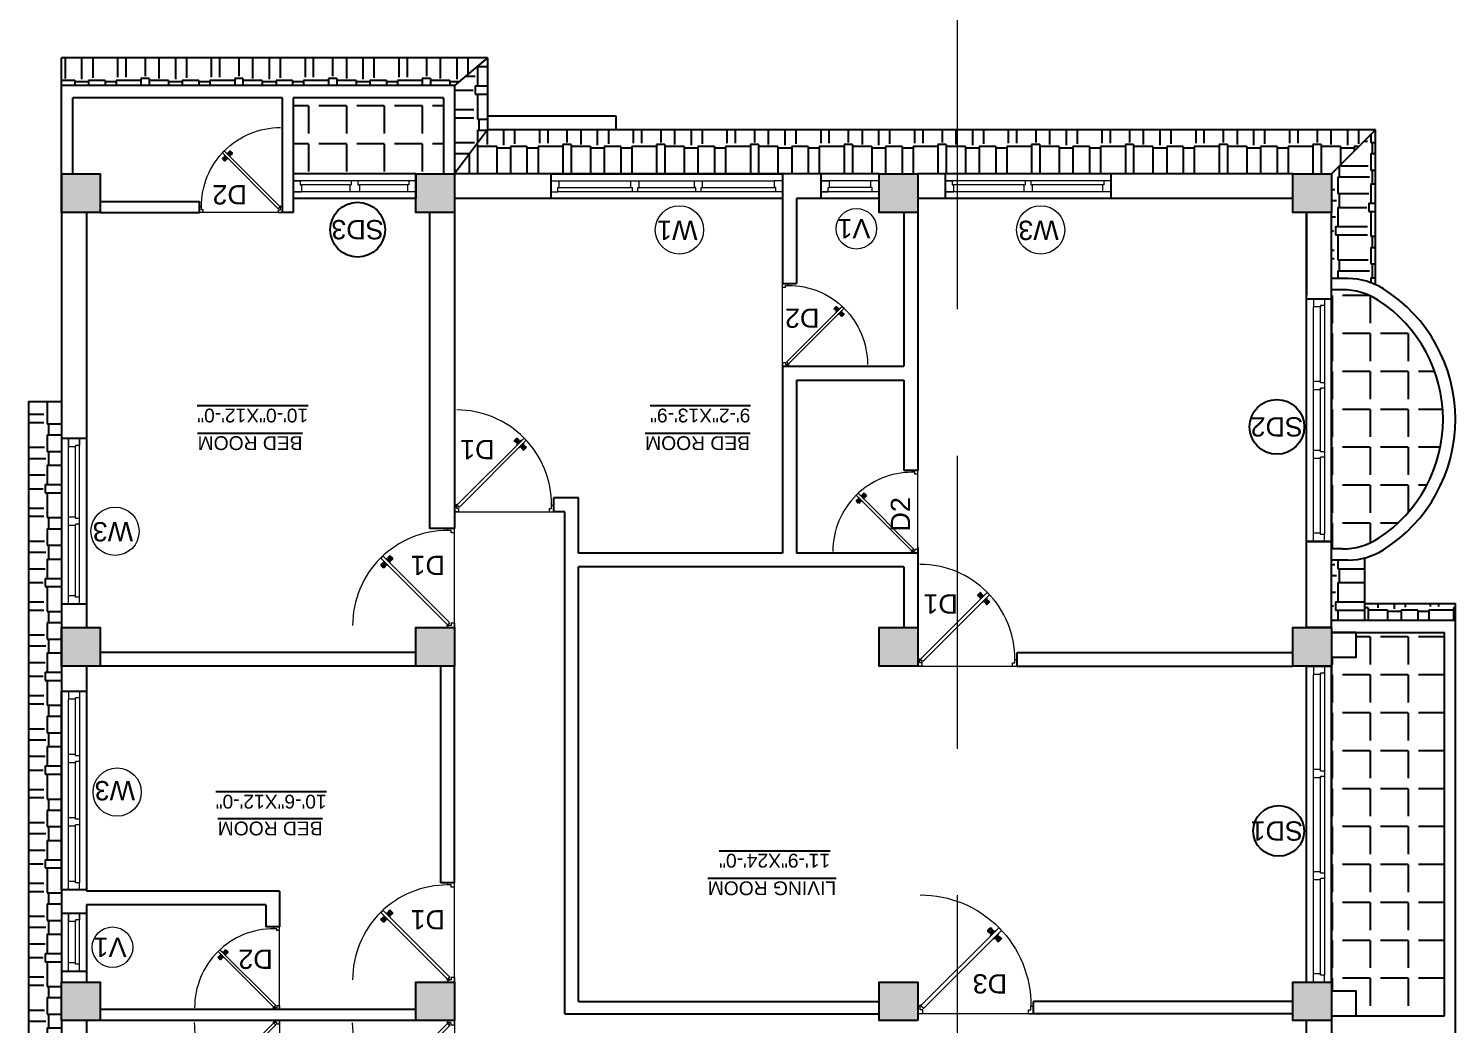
# Model space of a CAD drawing. Header units: inches. Extents: x 1397 to 20304, y -27267 to -746.
# Drawn here: x 17252 to 17769, y -19650 to -19289 of the extents above; entities that cross this region are included whole.
import ezdxf

# ---------------------------------------------------------------- set-up
doc = ezdxf.new("R2010")
doc.units = ezdxf.units.IN
doc.header["$LTSCALE"] = 17
doc.header["$MEASUREMENT"] = 0
doc.linetypes.add('21_FP_00$0$HIDDEN', pattern=[0.375, 0.25, -0.125])
doc.linetypes.add('PHANTOM2', pattern=[1.25, 0.625, -0.125, 0.125, -0.125, 0.125, -0.125])
for name, color, linetype, lineweight in [('25 BOT BAR', 12, 'Continuous', 25), ('aa_section_line', 2, 'PHANTOM2', 13), ('DOOR & WIN', 1, 'Continuous', 25), ('OUTLINE', 1, 'Continuous', 25), ('PUERTAS', 7, 'Continuous', 9), ('TEXT', 231, 'Continuous', 20), ('WINDOW FRAME PLAN', 162, 'Continuous', 18)]:
    doc.layers.add(name, color=color, linetype=linetype, lineweight=lineweight)
doc.styles.add('DIMTEXT', font='arial.ttf', dxfattribs={"height": 6})
pattern_1 = [(270, (27734.408, -38195.809), (12, -25.5), [6, -5, 7, -3, 9, -4]), (270, (27734.908, -38201.809), (12, -25.5), [5, -19, 4, -6]), (270, (27733.658, -38213.809), (12, -25.5), [3, -31]), (360, (27734.408, -38195.8085), (12, 8.5), [11.5, -36.5]), (360, (27734.408, -38201.8085), (12, 8.5), [11.25, -36.75]), (360, (27734.408, -38206.8085), (12, 8.5), [10.5, -37.5]), (360, (27733.658, -38213.8085), (12, 8.5), [11.5, -36.5]), (360, (27733.658, -38216.8085), (12, 8.5), [11.5, -36.5]), (360, (27734.408, -38225.8085), (12, 8.5), [11, -37])]
pattern_2 = [(180, (27734.408, -38195.809), (-25.5, -12), [6, -5, 7, -3, 9, -4]), (180, (27728.408, -38196.309), (-25.5, -12), [5, -19, 4, -6]), (180, (27716.408, -38195.059), (-25.5, -12), [3, -31]), (270, (27734.408, -38195.8085), (8.5, -12), [11.5, -36.5]), (270, (27728.408, -38195.8085), (8.5, -12), [11.25, -36.75]), (270, (27723.408, -38195.8085), (8.5, -12), [10.5, -37.5]), (270, (27716.408, -38195.0585), (8.5, -12), [11.5, -36.5]), (270, (27713.408, -38195.0585), (8.5, -12), [11.5, -36.5]), (270, (27704.408, -38195.8085), (8.5, -12), [11, -37])]
pattern_3 = [(180, (27734.408, -38195.809), (-2e-15, -13.75), [10, -3.75]), (270, (27734.408, -38195.809), (13.75, -3e-15), [10, -3.75])]

# ---------------------------------------------------------------- blocks, each defined once
blk = doc.blocks.new('ffddd')
at = {"layer": 'DOOR & WIN'}
for p, q in [((-13345.31, -2388.07), (-13345.31, -2316.07)), ((-13336.31, -2316.07), (-13345.31, -2316.07)), ((-13336.31, -2316.07), (-13336.31, -2388.07)), ((-13336.31, -2388.07), (-13345.31, -2388.07)), ((-13336.31, -2388.07), (-13345.31, -2388.07))]:
    blk.add_line(p, q, dxfattribs=at)
at = {"layer": 'WINDOW FRAME PLAN'}
for p, q in [((-13342.81, -2316.07), (-13342.81, -2318.57)), ((-13338.81, -2316.07), (-13338.81, -2319.07)), ((-13342.81, -2385.57), (-13342.81, -2318.57)), ((-13342.81, -2318.57), (-13341.31, -2318.57)), ((-13341.31, -2318.57), (-13341.31, -2319.07)), ((-13341.31, -2319.07), (-13341.31, -2339.57)), ((-13341.31, -2319.07), (-13338.81, -2319.07)), ((-13338.81, -2319.07), (-13338.81, -2385.07)), ((-13342.81, -2339.57), (-13341.31, -2339.57)), ((-13342.81, -2341.57), (-13341.31, -2341.57)), ((-13341.31, -2339.07), (-13338.81, -2339.07)), ((-13341.31, -2341.57), (-13341.31, -2342.07)), ((-13341.31, -2341.57), (-13341.31, -2362.57)), ((-13341.31, -2342.07), (-13338.81, -2342.07)), ((-13342.81, -2362.57), (-13341.31, -2362.57)), ((-13342.81, -2364.57), (-13341.31, -2364.57)), ((-13341.31, -2362.07), (-13338.81, -2362.07)), ((-13341.31, -2362.57), (-13341.31, -2362.07)), ((-13341.31, -2364.57), (-13341.31, -2385.57)), ((-13341.31, -2365.07), (-13338.81, -2365.07)), ((-13341.31, -2385.07), (-13338.81, -2385.07)), ((-13341.31, -2385.57), (-13341.31, -2385.07)), ((-13338.81, -2388.07), (-13338.81, -2385.07)), ((-13342.81, -2388.07), (-13342.81, -2385.57)), ((-13342.81, -2385.57), (-13341.31, -2385.57))]:
    blk.add_line(p, q, dxfattribs=at)
blk = doc.blocks.new('3ft')
at = {"layer": 'PUERTAS', "color": 6}
for p, q in [((1.01, 2.52), (25.23, 26.74)), ((26.05, 25.92), (1.77, 1.64)), ((26.05, 25.92), (25.23, 26.74)), ((0, 2.4), (0, 0)), ((0.72, 2.4), (0, 2.4)), ((1.6, 0), (0, 0)), ((0.72, 1.52), (0.72, 2.44)), ((0.8, 1.52), (0.72, 1.52)), ((0.8, 1.52), (0.8, 2.41)), ((0.8, 1.2), (0.8, 1.52)), ((1.6, 1.2), (0.8, 1.2)), ((1.57, 1.84), (0.94, 2.47)), ((1.63, 1.89), (0.97, 2.55)), ((1.63, 1.89), (1.57, 1.84)), ((1.77, 1.64), (1.57, 1.84)), ((1.6, 0), (1.6, 1.2)), ((34.4, 0), (34.4, 1.2)), ((34.4, 1.2), (35.2, 1.2)), ((34.4, 0), (36, 0)), ((35.2, 1.2), (35.2, 2.4)), ((35.2, 2.4), (36, 2.4)), ((36, 0), (36, 2.4))]:
    blk.add_line(p, q, dxfattribs=at)
at = {"layer": 'PUERTAS', "color": 1}
for p, q in [((21.67, 25.73), (22.17, 26.23)), ((21.7, 25.82), (22.14, 26.26)), ((22.58, 26.7), (22.14, 26.26)), ((22.67, 26.73), (22.17, 26.23)), ((22.61, 26.67), (22.58, 26.7)), ((23.45, 25.91), (22.79, 26.73)), ((22.49, 24.95), (21.67, 25.61)), ((21.73, 25.79), (21.7, 25.82)), ((22.6, 24.96), (23.02, 25.38)), ((22.61, 24.25), (22.92, 24.72)), ((22.62, 24.13), (22.61, 24.14)), ((22.7, 25.07), (22.71, 25.06)), ((22.82, 25.06), (23.08, 25.32)), ((22.94, 24.95), (22.83, 25.07)), ((22.92, 24.72), (22.92, 24.72)), ((22.93, 24.94), (23.19, 25.21)), ((22.93, 24.84), (22.93, 24.83)), ((23.44, 25.81), (23.02, 25.38)), ((23.34, 25.58), (23.08, 25.32)), ((23.46, 25.47), (23.19, 25.21)), ((23.33, 25.7), (23.34, 25.69)), ((23.45, 25.46), (23.33, 25.57)), ((23.44, 23.31), (23.45, 23.3)), ((23.56, 23.3), (24.03, 23.61)), ((23.57, 25.47), (23.57, 25.47)), ((24.15, 25.79), (23.68, 25.48)), ((23.68, 25.48), (23.68, 25.48)), ((24.03, 23.61), (24.03, 23.62)), ((24.14, 23.62), (24.14, 23.62)), ((24.25, 23.62), (24.51, 23.89)), ((24.27, 25.78), (24.26, 25.79)), ((24.26, 23.29), (24.69, 23.71)), ((24.26, 23.63), (24.37, 23.52)), ((24.26, 23.18), (24.92, 22.37)), ((24.37, 23.52), (24.63, 23.77)), ((24.37, 23.4), (24.37, 23.4)), ((24.78, 24.15), (24.51, 23.89)), ((24.89, 24.03), (24.63, 23.77)), ((25.11, 24.14), (24.69, 23.71)), ((24.77, 24.14), (24.88, 24.03)), ((24.79, 24.38), (24.78, 24.37)), ((24.78, 24.26), (24.78, 24.26)), ((25.1, 24.84), (24.79, 24.38)), ((25, 24.03), (25, 24.03)), ((25.04, 22.36), (25.54, 22.86)), ((25.09, 24.96), (25.1, 24.95)), ((25.1, 22.42), (25.13, 22.39)), ((25.13, 22.39), (25.57, 22.83)), ((25.22, 24.14), (26.03, 23.48)), ((26.04, 23.37), (25.54, 22.86)), ((26.01, 23.27), (25.57, 22.83)), ((25.98, 23.3), (26.01, 23.27))]:
    blk.add_line(p, q, dxfattribs=at)
at = {"layer": 'PUERTAS', "color": 8}
for p, q in [((22.74, 25.1), (21.84, 25.9)), ((22.13, 26.28), (21.98, 26.13)), ((22.88, 25.24), (22.01, 26.06)), ((22.13, 26.28), (22.27, 26.42)), ((22.29, 26.41), (22.27, 26.42)), ((23.16, 25.52), (22.34, 26.39)), ((23.3, 25.66), (22.5, 26.56)), ((23.41, 25.77), (22.65, 26.71)), ((23.46, 25.83), (22.72, 26.75)), ((22.57, 24.94), (21.65, 25.68)), ((22.63, 24.99), (21.69, 25.75)), ((22.69, 24.32), (23.02, 24.83)), ((22.95, 24.96), (22.84, 25.07)), ((22.98, 24.99), (22.86, 25.1)), ((23.03, 25.04), (22.91, 25.15)), ((22.91, 24.53), (23.1, 24.91)), ((23.11, 25.12), (22.99, 25.23)), ((23.13, 24.76), (23.18, 24.99)), ((23.28, 25.3), (23.17, 25.41)), ((23.36, 25.37), (23.25, 25.49)), ((23.31, 24.94), (23.28, 25.08)), ((23.41, 25.43), (23.3, 25.54)), ((23.46, 25.09), (23.32, 25.13)), ((23.44, 25.45), (23.33, 25.56)), ((23.64, 25.27), (23.41, 25.22)), ((23.87, 25.49), (23.49, 25.3)), ((24.08, 25.71), (23.57, 25.38)), ((23.63, 23.38), (24.14, 23.72)), ((23.84, 23.6), (24.22, 23.79)), ((24.07, 23.82), (24.3, 23.88)), ((24.25, 24), (24.39, 23.97)), ((24.25, 23.26), (24.99, 22.34)), ((24.27, 23.64), (24.38, 23.53)), ((24.3, 23.67), (24.41, 23.56)), ((24.3, 23.32), (25.06, 22.38)), ((24.35, 23.72), (24.46, 23.61)), ((24.4, 24.15), (24.43, 24.01)), ((24.41, 23.43), (25.2, 22.53)), ((24.43, 23.8), (24.54, 23.69)), ((24.58, 24.33), (24.52, 24.1)), ((24.55, 23.57), (25.37, 22.7)), ((24.6, 23.97), (24.72, 23.86)), ((24.8, 24.56), (24.61, 24.18)), ((25.02, 24.77), (24.68, 24.26)), ((24.68, 24.05), (24.79, 23.94)), ((24.73, 24.1), (24.85, 23.99)), ((24.76, 24.13), (24.87, 24.02)), ((24.83, 23.85), (25.7, 23.03)), ((24.97, 23.99), (25.87, 23.2)), ((25.08, 24.1), (26.02, 23.34)), ((25.14, 24.15), (26.06, 23.41)), ((25.58, 22.82), (25.43, 22.67)), ((25.58, 22.82), (25.73, 22.97)), ((25.72, 22.98), (25.73, 22.97)), ((0, 0), (36, 0))]:
    blk.add_line(p, q, dxfattribs=at)
at = {"layer": 'PUERTAS', "color": 2}
for p, q in [((21.99, 26.11), (21.98, 26.13)), ((25.42, 22.68), (25.43, 22.67))]:
    blk.add_line(p, q, dxfattribs=at)
at = {"layer": 'PUERTAS', "color": 6}
for radius in [0.155, 0.0752]:
    blk.add_circle((0.82, 2.56), radius, dxfattribs=at)
blk.add_arc((0.82, 2.56), 34.38, 359.7285, 90.0333, dxfattribs=at)
at = {"layer": 'PUERTAS', "color": 1}
for centre, start, end in [((22.73, 26.68), 38.9236, 135), ((23.39, 25.86), 315, 38.9236), ((22.54, 25.01), 231.0764, 315), ((22.67, 24.2), 135, 225), ((22.77, 25.12), 225, 315), ((22.99, 24.89), 135, 219.7428), ((22.87, 24.78), 315, 39.7428), ((23.28, 25.63), 315, 45), ((23.51, 23.36), 225, 315), ((23.51, 25.41), 50.2572, 135), ((23.62, 25.53), 230.2572, 315), ((24.09, 23.56), 50.2572, 135), ((24.2, 23.68), 230.2572, 315), ((24.2, 25.73), 45, 135), ((24.32, 23.23), 135, 218.9236), ((24.42, 23.46), 135, 225), ((24.84, 24.31), 135, 219.7428), ((24.72, 24.21), 315, 39.7428), ((24.94, 23.98), 45, 135), ((24.98, 22.42), 218.9236, 315), ((25.04, 24.89), 315, 45), ((25.17, 24.08), 51.0764, 135), ((25.98, 23.42), 315, 51.0764)]:
    blk.add_arc(centre, 0.08, start, end, dxfattribs=at)
blk = doc.blocks.new('*U2802')
at = {"color": 3, "xscale": -1}
blk.add_blockref('3ft', (42, 0), dxfattribs=at)
blk = doc.blocks.new('*U3029')
at = {"layer": 'PUERTAS', "color": 2}
for p, q in [((11.61, 30.24), (12.57, 31.2)), ((40.83, 2.94), (12.57, 31.2)), ((11.61, 30.24), (39.94, 1.92)), ((12.35, 26.47), (12.33, 26.45)), ((16.34, 30.46), (16.36, 30.48)), ((0, 0), (0, 2.8)), ((0.93, 2.8), (0, 2.8)), ((1.87, 0), (0, 0)), ((0.93, 1.4), (0.93, 2.8)), ((1.87, 1.4), (0.93, 1.4)), ((1.87, 0), (1.87, 1.4)), ((39.94, 1.92), (40.16, 2.14)), ((40.1, 2.21), (40.86, 2.97)), ((40.1, 2.21), (40.16, 2.14)), ((40.13, 0), (40.13, 1.4)), ((40.13, 1.4), (41.07, 1.4)), ((40.13, 0), (42, 0)), ((40.16, 2.14), (40.9, 2.88)), ((41.07, 1.77), (41.07, 2.81)), ((41.07, 1.4), (41.07, 1.77)), ((41.07, 1.77), (41.16, 1.77)), ((41.16, 1.77), (41.16, 2.85)), ((41.16, 2.8), (42, 2.8)), ((42, 2.8), (42, 0))]:
    blk.add_line(p, q, dxfattribs=at)
at = {"layer": 'PUERTAS', "color": 8}
for p, q in [((14.63, 30.14), (15.5, 31.21)), ((14.69, 30.07), (15.57, 31.16)), ((12.67, 28.18), (11.59, 27.31)), ((12.74, 28.12), (11.65, 27.23)), ((12.87, 27.99), (11.82, 27.06)), ((12, 26.81), (11.98, 26.79)), ((12.15, 26.62), (11.98, 26.79)), ((13.04, 27.82), (12.01, 26.87)), ((12.15, 26.62), (12.33, 26.45)), ((13.36, 27.5), (12.4, 26.48)), ((13.52, 27.34), (12.6, 26.28)), ((13.65, 27.21), (12.77, 26.11)), ((12.82, 28.9), (13.2, 28.3)), ((13.71, 27.14), (12.84, 26.06)), ((13.12, 28.15), (12.99, 28.02)), ((13.14, 28.12), (13.01, 27.99)), ((13.06, 28.65), (13.29, 28.21)), ((13.2, 28.06), (13.07, 27.93)), ((13.3, 27.97), (13.17, 27.84)), ((13.33, 28.39), (13.39, 28.12)), ((13.5, 27.76), (13.37, 27.63)), ((13.59, 27.67), (13.46, 27.54)), ((13.54, 28.18), (13.49, 28.01)), ((13.65, 27.61), (13.52, 27.48)), ((13.71, 28), (13.54, 27.96)), ((13.68, 27.58), (13.55, 27.45)), ((13.92, 27.79), (13.65, 27.86)), ((14.18, 27.53), (13.75, 27.76)), ((14.43, 27.28), (13.83, 27.67)), ((13.91, 29.99), (14.5, 29.61)), ((14.16, 29.74), (14.59, 29.52)), ((14.42, 29.48), (14.69, 29.42)), ((14.63, 29.27), (14.8, 29.31)), ((14.66, 29.69), (14.79, 29.82)), ((14.68, 29.66), (14.82, 29.79)), ((14.74, 29.6), (14.87, 29.73)), ((14.8, 29.09), (14.85, 29.26)), ((14.82, 29.94), (15.74, 30.99)), ((14.84, 29.51), (14.97, 29.64)), ((15.01, 28.89), (14.95, 29.16)), ((14.98, 29.77), (15.94, 30.79)), ((15.04, 29.3), (15.17, 29.43)), ((15.28, 28.62), (15.05, 29.06)), ((15.14, 29.21), (15.27, 29.34)), ((15.52, 28.37), (15.14, 28.97)), ((15.2, 29.15), (15.33, 29.28)), ((15.22, 29.12), (15.35, 29.25)), ((15.31, 29.45), (16.33, 30.41)), ((15.47, 29.29), (16.52, 30.21)), ((15.6, 29.16), (16.69, 30.04)), ((15.67, 29.09), (16.75, 29.96)), ((15.99, 30.81), (16.01, 30.83)), ((16.19, 30.65), (16.01, 30.83)), ((16.19, 30.65), (16.36, 30.48)), ((0, 0), (42, 0))]:
    blk.add_line(p, q, dxfattribs=at)
at = {"layer": 'PUERTAS', "color": 1}
for p, q in [((14.64, 30.23), (15.41, 31.18)), ((15.55, 31.19), (16.13, 30.6)), ((15.62, 31.12), (15.65, 31.15)), ((15.65, 31.15), (16.17, 30.63)), ((11.62, 27.26), (12.21, 26.67)), ((12.58, 28.16), (11.63, 27.4)), ((11.69, 27.19), (11.66, 27.15)), ((11.66, 27.15), (12.17, 26.64)), ((12.69, 26.12), (12.17, 26.64)), ((12.79, 26.09), (12.21, 26.67)), ((12.72, 26.16), (12.69, 26.12)), ((12.7, 28.16), (13.2, 27.66)), ((12.73, 29.12), (12.72, 29.11)), ((12.72, 28.98), (13.08, 28.44)), ((12.83, 28.03), (12.84, 28.04)), ((13.7, 27.04), (12.93, 26.09)), ((12.97, 28.04), (13.27, 27.74)), ((13.11, 28.16), (12.98, 28.03)), ((13.08, 28.44), (13.08, 28.43)), ((13.09, 28.3), (13.09, 28.3)), ((13.09, 28.17), (13.4, 27.87)), ((13.69, 27.17), (13.2, 27.66)), ((13.57, 27.43), (13.27, 27.74)), ((13.71, 27.56), (13.4, 27.87)), ((13.69, 27.57), (13.56, 27.44)), ((13.56, 27.3), (13.57, 27.3)), ((13.69, 30.08), (13.7, 30.09)), ((13.83, 30.09), (14.37, 29.73)), ((13.83, 27.55), (13.84, 27.56)), ((13.97, 27.54), (13.96, 27.55)), ((14.51, 27.19), (13.97, 27.54)), ((14.37, 29.73), (14.38, 29.72)), ((14.51, 29.72), (14.5, 29.72)), ((14.63, 29.71), (14.94, 29.41)), ((14.65, 27.2), (14.64, 27.19)), ((14.65, 30.11), (15.14, 29.61)), ((14.65, 29.7), (14.78, 29.83)), ((14.78, 29.98), (14.77, 29.97)), ((14.77, 29.84), (15.07, 29.54)), ((15.25, 29.1), (14.94, 29.41)), ((15.37, 29.24), (15.07, 29.54)), ((15.64, 29.12), (15.14, 29.61)), ((15.23, 29.11), (15.36, 29.24)), ((15.25, 28.97), (15.25, 28.97)), ((15.26, 28.84), (15.25, 28.84)), ((15.62, 28.3), (15.26, 28.84)), ((15.51, 29.24), (15.5, 29.24)), ((15.61, 28.15), (15.62, 28.16)), ((15.76, 29.11), (16.71, 29.88)), ((16.72, 30.01), (16.13, 30.6)), ((16.68, 30.12), (16.17, 30.63)), ((16.65, 30.09), (16.68, 30.12))]:
    blk.add_line(p, q, dxfattribs=at)
at = {"layer": 'PUERTAS', "color": 2}
for radius in [0.181, 0.0878]:
    blk.add_circle((41.04, 2.99), radius, dxfattribs=at)
at = {"layer": 'PUERTAS', "color": 8}
blk.add_arc((41.04, 2.99), 40.11, 89.9667, 180.2715, dxfattribs=at)
at = {"layer": 'PUERTAS', "color": 1}
for centre, start, end in [((15.48, 31.12), 45, 141.0764), ((11.69, 27.33), 128.9236, 225), ((12.63, 28.09), 45, 128.9236), ((12.79, 29.04), 135, 225), ((12.86, 26.15), 225, 321.0764), ((12.9, 27.97), 45, 135), ((13.16, 28.24), 140.2572, 225), ((13.02, 28.36), 320.2572, 45), ((13.5, 27.37), 315, 45), ((13.62, 27.1), 321.0764, 45), ((13.76, 30.02), 45, 135), ((13.77, 27.63), 225, 309.7428), ((13.9, 27.49), 45, 129.7428), ((14.44, 29.79), 225, 309.7428), ((14.57, 29.65), 45, 129.7428), ((14.58, 27.25), 225, 315), ((14.71, 30.17), 141.0764, 225), ((14.84, 29.91), 135, 225), ((15.32, 28.91), 140.2572, 225), ((15.18, 29.03), 320.2572, 45), ((15.44, 29.3), 225, 315), ((15.55, 28.23), 315, 45), ((15.7, 29.18), 225, 308.9236)]:
    blk.add_arc(centre, 0.0933, start, end, dxfattribs=at)
blk = doc.blocks.new("5'")
at = {"layer": 'WINDOW FRAME PLAN'}
for p, q in [((10026.35, -7897.24), (10086.35, -7897.24)), ((10026.35, -7897.24), (10026.35, -7901.24)), ((10026.35, -7897.24), (10029.35, -7897.24)), ((10026.35, -7901.24), (10086.35, -7901.24)), ((10026.35, -7901.24), (10028.85, -7901.24)), ((10028.85, -7901.24), (10028.85, -7899.74)), ((10028.85, -7899.74), (10029.35, -7899.74)), ((10029.35, -7899.74), (10029.35, -7897.24)), ((10029.35, -7899.74), (10054.85, -7899.74)), ((10054.85, -7899.74), (10054.85, -7897.24)), ((10054.85, -7897.24), (10057.85, -7897.24)), ((10055.35, -7899.74), (10054.85, -7899.74)), ((10055.35, -7901.24), (10055.35, -7899.74)), ((10057.35, -7901.24), (10057.35, -7899.74)), ((10057.85, -7899.74), (10057.35, -7899.74)), ((10057.85, -7899.74), (10057.85, -7897.24)), ((10057.85, -7899.74), (10083.35, -7899.74)), ((10086.35, -7897.24), (10083.35, -7897.24)), ((10083.35, -7899.74), (10083.35, -7897.24)), ((10083.85, -7899.74), (10083.35, -7899.74)), ((10083.85, -7901.24), (10083.85, -7899.74)), ((10086.35, -7901.24), (10083.85, -7901.24)), ((10086.35, -7897.24), (10086.35, -7901.24))]:
    blk.add_line(p, q, dxfattribs=at)
blk = doc.blocks.new('DFFDFD')
at = {"layer": 'DOOR & WIN'}
for p, q in [((-13646.78, -2252.33), (-13646.78, -2168.33)), ((-13637.78, -2168.33), (-13646.78, -2168.33)), ((-13637.78, -2168.33), (-13637.78, -2252.33)), ((-13637.78, -2252.33), (-13646.78, -2252.33)), ((-13637.78, -2252.33), (-13646.78, -2252.33))]:
    blk.add_line(p, q, dxfattribs=at)
at = {"layer": 'WINDOW FRAME PLAN'}
for p, q in [((-13644.28, -2168.33), (-13644.28, -2170.83)), ((-13644.28, -2249.83), (-13644.28, -2170.83)), ((-13644.28, -2170.83), (-13642.78, -2170.83)), ((-13642.78, -2170.83), (-13642.78, -2171.33)), ((-13642.78, -2171.33), (-13642.78, -2197.83)), ((-13642.78, -2171.33), (-13640.28, -2171.33)), ((-13640.28, -2168.33), (-13640.28, -2171.33)), ((-13640.28, -2171.33), (-13640.28, -2249.33)), ((-13644.28, -2197.83), (-13642.78, -2197.83)), ((-13642.78, -2197.33), (-13640.28, -2197.33)), ((-13644.28, -2199.83), (-13642.78, -2199.83)), ((-13642.78, -2199.83), (-13642.78, -2200.33)), ((-13642.78, -2199.83), (-13642.78, -2220.83)), ((-13642.78, -2200.33), (-13640.28, -2200.33)), ((-13644.28, -2220.83), (-13642.78, -2220.83)), ((-13644.28, -2222.83), (-13642.78, -2222.83)), ((-13642.78, -2220.33), (-13640.28, -2220.33)), ((-13642.78, -2220.83), (-13642.78, -2220.33)), ((-13642.78, -2222.83), (-13642.78, -2249.33)), ((-13642.78, -2223.33), (-13640.28, -2223.33)), ((-13644.28, -2252.33), (-13644.28, -2249.83)), ((-13644.28, -2249.83), (-13642.78, -2249.83)), ((-13642.78, -2249.33), (-13640.28, -2249.33)), ((-13642.78, -2249.83), (-13642.78, -2249.33)), ((-13640.28, -2252.33), (-13640.28, -2249.33))]:
    blk.add_line(p, q, dxfattribs=at)
blk = doc.blocks.new('2ft6in')
at = {"layer": 'PUERTAS', "color": 2}
for p, q in [((0.84, 2.1), (21.02, 22.28)), ((21.71, 21.6), (1.47, 1.37)), ((18.33, 21.76), (18.31, 21.77)), ((21.71, 21.6), (21.02, 22.28)), ((21.18, 18.9), (21.2, 18.89)), ((0, 2), (0, 0)), ((0.6, 2), (0, 2)), ((1.33, 0), (0, 0)), ((0.6, 1.26), (0.6, 2.04)), ((0.67, 1.26), (0.6, 1.26)), ((0.67, 1.26), (0.67, 2.01)), ((0.67, 1), (0.67, 1.26)), ((1.33, 1), (0.67, 1)), ((1.31, 1.53), (0.79, 2.06)), ((1.36, 1.58), (0.81, 2.12)), ((1.36, 1.58), (1.31, 1.53)), ((1.47, 1.37), (1.31, 1.53)), ((1.33, 0), (1.33, 1)), ((28.67, 0), (28.67, 1)), ((28.67, 1), (29.33, 1)), ((28.67, 0), (30, 0)), ((29.33, 1), (29.33, 2)), ((29.33, 2), (30, 2)), ((30, 0), (30, 2))]:
    blk.add_line(p, q, dxfattribs=at)
at = {"layer": 'PUERTAS', "color": 8}
for p, q in [((18.81, 20.78), (18.04, 21.4)), ((18.86, 20.83), (18.08, 21.46)), ((18.95, 20.92), (18.2, 21.58)), ((18.44, 21.9), (18.31, 21.77)), ((19.07, 21.03), (18.34, 21.72)), ((18.44, 21.9), (18.56, 22.02)), ((18.58, 22.01), (18.56, 22.02)), ((19.3, 21.26), (18.61, 22)), ((19.42, 21.38), (18.75, 22.14)), ((19.51, 21.48), (18.88, 22.26)), ((19.55, 21.53), (18.93, 22.3)), ((19.13, 20.8), (19.03, 20.9)), ((19.15, 20.82), (19.05, 20.92)), ((19.09, 20.44), (19.25, 20.76)), ((19.19, 20.87), (19.1, 20.96)), ((19.25, 20.93), (19.16, 21.02)), ((19.28, 20.63), (19.32, 20.83)), ((19.4, 21.08), (19.31, 21.17)), ((19.47, 21.15), (19.38, 21.24)), ((19.43, 20.78), (19.4, 20.9)), ((19.51, 21.19), (19.42, 21.28)), ((19.55, 20.91), (19.43, 20.94)), ((19.53, 21.21), (19.44, 21.3)), ((19.7, 21.06), (19.51, 21.01)), ((19.89, 21.24), (19.58, 21.08)), ((20.07, 21.42), (19.64, 21.15)), ((18.91, 20.27), (19.19, 20.69)), ((19.69, 19.49), (20.12, 19.76)), ((19.87, 19.67), (20.18, 19.83)), ((20.06, 19.85), (20.25, 19.9)), ((20.21, 20), (20.33, 19.97)), ((20.21, 19.38), (20.83, 18.61)), ((20.23, 19.7), (20.32, 19.61)), ((20.25, 19.72), (20.34, 19.63)), ((20.25, 19.43), (20.88, 18.65)), ((20.29, 19.76), (20.38, 19.67)), ((20.33, 20.13), (20.36, 20.01)), ((20.34, 19.53), (21, 18.77)), ((20.36, 19.83), (20.45, 19.74)), ((20.48, 20.28), (20.44, 20.08)), ((20.46, 19.64), (21.14, 18.91)), ((20.5, 19.98), (20.6, 19.89)), ((20.67, 20.47), (20.51, 20.15)), ((20.85, 20.64), (20.57, 20.22)), ((20.57, 20.04), (20.66, 19.95)), ((20.61, 20.09), (20.7, 19.99)), ((20.63, 20.11), (20.72, 20.01)), ((20.69, 19.87), (21.42, 19.19)), ((20.81, 19.99), (21.56, 19.33)), ((20.9, 20.08), (21.68, 19.45)), ((20.95, 20.13), (21.72, 19.51)), ((21.32, 19.01), (21.2, 18.89)), ((21.32, 19.01), (21.44, 19.14)), ((21.43, 19.15), (21.44, 19.14)), ((0, 0), (30, 0))]:
    blk.add_line(p, q, dxfattribs=at)
at = {"layer": 'PUERTAS', "color": 1}
for p, q in [((18.06, 21.44), (18.48, 21.86)), ((18.74, 20.79), (18.06, 21.34)), ((18.08, 21.51), (18.45, 21.88)), ((18.11, 21.49), (18.08, 21.51)), ((18.82, 22.25), (18.45, 21.88)), ((18.9, 22.28), (18.48, 21.86)), ((18.84, 22.23), (18.82, 22.25)), ((18.83, 20.8), (19.18, 21.15)), ((18.92, 20.89), (18.93, 20.88)), ((19.54, 21.59), (18.99, 22.27)), ((19.02, 20.88), (19.24, 21.1)), ((19.12, 20.8), (19.03, 20.89)), ((19.11, 20.79), (19.33, 21.01)), ((19.54, 21.5), (19.18, 21.15)), ((19.45, 21.31), (19.24, 21.1)), ((19.55, 21.22), (19.33, 21.01)), ((19.45, 21.41), (19.45, 21.41)), ((19.54, 21.22), (19.45, 21.31)), ((19.64, 21.23), (19.64, 21.23)), ((19.74, 21.24), (19.73, 21.23)), ((20.12, 21.49), (19.74, 21.24)), ((20.22, 21.48), (20.22, 21.49)), ((20.91, 20.8), (20.91, 20.79)), ((18.84, 20.21), (19.1, 20.6)), ((18.85, 20.11), (18.84, 20.12)), ((19.1, 20.7), (19.11, 20.69)), ((19.1, 20.6), (19.1, 20.6)), ((19.53, 19.43), (19.54, 19.42)), ((19.64, 19.42), (20.02, 19.67)), ((20.02, 19.67), (20.03, 19.68)), ((20.12, 19.68), (20.12, 19.68)), ((20.21, 19.69), (20.43, 19.9)), ((20.22, 19.41), (20.57, 19.76)), ((20.22, 19.69), (20.31, 19.6)), ((20.22, 19.32), (20.76, 18.64)), ((20.31, 19.6), (20.52, 19.81)), ((20.31, 19.5), (20.31, 19.5)), ((20.65, 20.12), (20.43, 19.9)), ((20.74, 20.03), (20.52, 19.81)), ((20.93, 20.11), (20.57, 19.76)), ((20.64, 20.11), (20.73, 20.02)), ((20.66, 20.31), (20.65, 20.31)), ((20.65, 20.21), (20.65, 20.22)), ((20.91, 20.7), (20.66, 20.31)), ((20.84, 20.02), (20.83, 20.03)), ((20.86, 18.63), (21.28, 19.05)), ((20.91, 18.68), (20.94, 18.66)), ((20.94, 18.66), (21.31, 19.03)), ((21.02, 20.12), (21.7, 19.57)), ((21.7, 19.47), (21.28, 19.05)), ((21.67, 19.4), (21.31, 19.03)), ((21.65, 19.42), (21.67, 19.4))]:
    blk.add_line(p, q, dxfattribs=at)
at = {"layer": 'PUERTAS', "color": 2}
for radius in [0.129, 0.0627]:
    blk.add_circle((0.68, 2.14), radius, dxfattribs=at)
at = {"layer": 'PUERTAS', "color": 8}
blk.add_arc((0.68, 2.14), 28.65, 359.7285, 90.0333, dxfattribs=at)
at = {"layer": 'PUERTAS', "color": 1}
for centre, start, end in [((18.78, 20.84), 231.0764, 315), ((18.94, 22.23), 38.9236, 135), ((18.97, 20.93), 225, 315), ((19.16, 20.74), 135, 219.7428), ((19.4, 21.36), 315, 45), ((19.49, 21.55), 315, 38.9236), ((19.6, 21.18), 50.2572, 135), ((19.68, 21.28), 230.2572, 315), ((20.17, 21.44), 45, 135), ((20.87, 20.75), 315, 45), ((18.89, 20.16), 135, 225), ((19.06, 20.65), 315, 39.7428), ((19.59, 19.47), 225, 315), ((20.07, 19.63), 50.2572, 135), ((20.16, 19.73), 230.2572, 315), ((20.27, 19.36), 135, 218.9236), ((20.35, 19.55), 135, 225), ((20.7, 20.26), 135, 219.7428), ((20.6, 20.17), 315, 39.7428), ((20.78, 19.98), 45, 135), ((20.82, 18.68), 218.9236, 315), ((20.98, 20.07), 51.0764, 135), ((21.65, 19.52), 315, 51.0764)]:
    blk.add_arc(centre, 0.0667, start, end, dxfattribs=at)
blk = doc.blocks.new('*U3074')
at = {"color": 3}
blk.add_blockref('2ft6in', (0, 0), dxfattribs=at)
blk = doc.blocks.new('*U2794')
at = {"color": 3, "xscale": -1}
blk.add_blockref('2ft6in', (42, 0), dxfattribs=at)

msp = doc.modelspace()

# ---------------------------------------------------------------- hatches: boundary and pattern name
at = {"layer": 'DOOR & WIN'}
h = msp.add_hatch(color=256, dxfattribs=at)
h.dxf.hatch_style = 1
h.paths.add_polyline_path([(17263.66, -19355.65), (17277.66, -19355.65), (17277.66, -19341.65), (17263.66, -19341.65)])
h = msp.add_hatch(color=256, dxfattribs=at)
h.dxf.hatch_style = 1
h.paths.add_polyline_path([(17392.12, -19355.65), (17406.12, -19355.65), (17406.12, -19341.65), (17392.12, -19341.65)])
h = msp.add_hatch(color=256, dxfattribs=at)
h.dxf.hatch_style = 1
h.paths.add_polyline_path([(17560.12, -19355.65), (17574.12, -19355.65), (17574.12, -19341.65), (17560.12, -19341.65)])
h = msp.add_hatch(color=256, dxfattribs=at)
h.dxf.hatch_style = 1
h.paths.add_polyline_path([(17710.12, -19355.65), (17724.12, -19355.65), (17724.12, -19341.65), (17710.12, -19341.65)])
h = msp.add_hatch(color=256, dxfattribs=at)
h.dxf.hatch_style = 1
h.paths.add_polyline_path([(17263.66, -19520.17), (17277.66, -19520.17), (17277.66, -19506.17), (17263.66, -19506.17)])
h = msp.add_hatch(color=256, dxfattribs=at)
h.dxf.hatch_style = 1
h.paths.add_polyline_path([(17392.12, -19520.17), (17406.12, -19520.17), (17406.12, -19506.17), (17392.12, -19506.17)])
h = msp.add_hatch(color=256, dxfattribs=at)
h.dxf.hatch_style = 1
h.paths.add_polyline_path([(17560.12, -19520.17), (17574.12, -19520.17), (17574.12, -19506.17), (17560.12, -19506.17)])
h = msp.add_hatch(color=256, dxfattribs=at)
h.dxf.hatch_style = 1
h.paths.add_polyline_path([(17710.12, -19520.17), (17724.12, -19520.17), (17724.12, -19506.17), (17710.12, -19506.17)])
h = msp.add_hatch(color=256, dxfattribs=at)
h.dxf.hatch_style = 1
h.paths.add_polyline_path([(17263.66, -19648.65), (17277.66, -19648.65), (17277.66, -19634.65), (17263.66, -19634.65)])
h = msp.add_hatch(color=256, dxfattribs=at)
h.dxf.hatch_style = 1
h.paths.add_polyline_path([(17392.12, -19648.65), (17406.12, -19648.65), (17406.12, -19634.65), (17392.12, -19634.65)])
h = msp.add_hatch(color=256, dxfattribs=at)
h.dxf.hatch_style = 1
h.paths.add_polyline_path([(17560.12, -19648.65), (17574.12, -19648.65), (17574.12, -19634.65), (17560.12, -19634.65)])
h = msp.add_hatch(color=256, dxfattribs=at)
h.dxf.hatch_style = 1
h.paths.add_polyline_path([(17710.12, -19648.65), (17724.12, -19648.65), (17724.12, -19634.65), (17710.12, -19634.65)])
at = {"layer": 'OUTLINE'}
h = msp.add_hatch(dxfattribs=at)
h.set_pattern_fill('AR-RSHKE', color=8, angle=180)
h.set_pattern_definition(pattern_2)
h.paths.add_polyline_path([(17263.66, -19299.65), (17263.66, -19309.65), (17406.12, -19309.65), (17418.12, -19299.65)])
h = msp.add_hatch(dxfattribs=at)
h.set_pattern_fill('AR-RSHKE', color=8, angle=270)
h.set_pattern_definition(pattern_1)
h.paths.add_polyline_path([(17418.12, -19299.65), (17406.12, -19309.65), (17406.12, -19341.65), (17418.12, -19325.65)])
h = msp.add_hatch(dxfattribs=at)
h.set_pattern_fill('ANGLE', color=8, scale=50, angle=180)
h.set_pattern_definition(pattern_3)
h.paths.add_polyline_path([(17347.66, -19341.65), (17392.12, -19341.65), (17402.12, -19341.65), (17402.12, -19314.15), (17347.66, -19314.15)])
h = msp.add_hatch(dxfattribs=at)
h.set_pattern_fill('AR-RSHKE', color=8, angle=180)
h.set_pattern_definition(pattern_2)
h.paths.add_polyline_path([(17406.12, -19341.65), (17560.12, -19341.65), (17574.12, -19341.65), (17588.56, -19341.65), (17588.56, -19325.65), (17418.12, -19325.65)])
h = msp.add_hatch(dxfattribs=at)
h.set_pattern_fill('AR-RSHKE', color=8, angle=180)
h.set_pattern_definition(pattern_2)
h.paths.add_polyline_path([(17588.56, -19341.65), (17710.12, -19341.65), (17724.12, -19341.65), (17740.12, -19325.65), (17588.56, -19325.65)])
h = msp.add_hatch(dxfattribs=at)
h.set_pattern_fill('AR-RSHKE', color=8, angle=270)
h.set_pattern_definition(pattern_1)
h.paths.add_polyline_path([(17724.12, -19379.65), (17736.12, -19379.65, -0.019991), (17740.12, -19381.64), (17740.12, -19325.65), (17724.12, -19341.65), (17724.12, -19355.65)])
h = msp.add_hatch(dxfattribs=at)
h.set_pattern_fill('ANGLE', color=8, scale=50, angle=180)
h.set_pattern_definition(pattern_3)
h.paths.add_polyline_path([(17724.12, -19477.65), (17728.12, -19477.65, 0.144768), (17741.17, -19473.79, 0.543527), (17741.17, -19387.51, 0.144768), (17728.12, -19383.65), (17724.12, -19383.65)])
h = msp.add_hatch(dxfattribs=at)
h.set_pattern_fill('AR-RSHKE', color=8, angle=270)
h.set_pattern_definition(pattern_1)
h.paths.add_polyline_path([(17251.66, -19801.65), (17263.66, -19801.65), (17263.66, -19787.65), (17263.66, -19648.65), (17263.66, -19634.65), (17263.66, -19424.17), (17251.66, -19424.17)])
h = msp.add_hatch(dxfattribs=at)
h.set_pattern_fill('AR-RSHKE', color=8, angle=270)
h.set_pattern_definition(pattern_1)
edge = h.paths.add_edge_path()
edge.add_line((17724.12, -19503.41), (17736.12, -19503.41))
edge.add_line((17736.12, -19503.41), (17736.12, -19480.91))
edge.add_arc((17730.22, -19457.65), 24, 270, 284.2391, ccw=False)
edge.add_line((17730.22, -19481.65), (17724.12, -19481.65))
edge.add_line((17724.12, -19481.65), (17724.12, -19503.41))
h = msp.add_hatch(dxfattribs=at)
h.set_pattern_fill('AR-RSHKE', color=8, angle=180)
h.set_pattern_definition(pattern_2)
h.paths.add_polyline_path([(17736.12, -19503.41), (17769.12, -19503.41), (17769.12, -19497.41), (17736.12, -19497.41)])
h = msp.add_hatch(dxfattribs=at)
h.set_pattern_fill('ANGLE', color=8, scale=50, angle=180)
h.set_pattern_definition(pattern_3)
h.paths.add_polyline_path([(17724.12, -19634.65), (17724.12, -19637.91), (17733.12, -19637.91), (17733.12, -19646.91), (17765.12, -19646.91), (17765.12, -19507.91), (17733.12, -19507.91), (17733.12, -19516.91), (17724.12, -19516.91), (17724.12, -19520.17)])

# ---------------------------------------------------------------- linework, layer by layer
at = {"layer": '25 BOT BAR'}
for p, q in [((17263.66, -19341.65), (17263.66, -19299.65)), ((17418.12, -19299.65), (17406.12, -19309.65)), ((17418.12, -19299.65), (17418.12, -19325.65)), ((17406.12, -19309.65), (17406.12, -19341.65)), ((17267.66, -19341.65), (17267.66, -19314.15)), ((17343.66, -19314.15), (17343.66, -19355.65)), ((17347.66, -19314.15), (17347.66, -19341.65)), ((17402.12, -19314.15), (17402.12, -19341.65)), ((17418.12, -19320.65), (17464.66, -19320.65)), ((17464.66, -19320.65), (17464.66, -19325.65)), ((17418.12, -19325.65), (17406.12, -19341.65)), ((17740.12, -19325.65), (17724.12, -19341.65)), ((17740.12, -19381.79), (17740.12, -19325.65)), ((17392.12, -19341.65), (17347.66, -19341.65)), ((17347.66, -19341.65), (17347.66, -19350.65)), ((17392.12, -19341.65), (17392.12, -19350.65)), ((17539.12, -19350.65), (17539.12, -19341.65)), ((17710.12, -19341.65), (17574.12, -19341.65)), ((17584.12, -19341.65), (17584.12, -19350.65)), ((17644.12, -19341.65), (17644.12, -19350.65)), ((17277.66, -19351.65), (17313.66, -19351.65)), ((17313.66, -19355.65), (17313.66, -19351.65)), ((17347.66, -19350.65), (17347.66, -19355.65)), ((17392.12, -19350.65), (17347.66, -19350.65)), ((17525.12, -19350.65), (17525.12, -19381.41)), ((17530.12, -19350.65), (17530.12, -19381.41)), ((17710.12, -19350.65), (17574.12, -19350.65)), ((17277.66, -19355.65), (17313.66, -19355.65)), ((17347.66, -19355.65), (17343.66, -19355.65)), ((17569.12, -19355.65), (17569.12, -19411.41)), ((17574.12, -19355.65), (17574.12, -19449.17)), ((17715.12, -19506.17), (17715.12, -19355.65)), ((17715.12, -19355.65), (17715.12, -19385.65)), ((17724.12, -19506.17), (17724.12, -19355.65)), ((17525.12, -19381.41), (17530.12, -19381.41)), ((17730.22, -19379.65), (17724.12, -19379.65)), ((17728.12, -19383.65), (17724.12, -19383.65)), ((17525.12, -19411.41), (17525.12, -19479.17)), ((17525.12, -19411.41), (17569.12, -19411.41)), ((17530.12, -19416.41), (17530.12, -19479.17)), ((17530.12, -19416.41), (17569.12, -19416.41)), ((17569.12, -19416.41), (17569.12, -19449.17)), ((17251.66, -19424.17), (17263.66, -19424.17)), ((17272.66, -19437.65), (17263.66, -19437.65)), ((17574.12, -19449.17), (17569.12, -19449.17)), ((17451.12, -19459.17), (17442.12, -19459.17)), ((17442.12, -19464.17), (17442.12, -19459.17)), ((17451.12, -19479.17), (17451.12, -19459.17)), ((17446.12, -19464.17), (17442.12, -19464.17)), ((17446.12, -19646.15), (17446.12, -19464.17)), ((17406.12, -19470.17), (17397.12, -19470.17)), ((17574.12, -19477.17), (17574.12, -19506.17)), ((17724.12, -19474.91), (17715.12, -19474.91)), ((17525.12, -19479.17), (17451.12, -19479.17)), ((17574.12, -19479.17), (17530.12, -19479.17)), ((17728.12, -19477.65), (17724.12, -19477.65)), ((17730.22, -19481.65), (17724.12, -19481.65)), ((17736.12, -19480.91), (17736.12, -19503.41)), ((17451.12, -19641.65), (17451.12, -19484.17)), ((17569.12, -19484.17), (17451.12, -19484.17)), ((17569.12, -19484.17), (17569.12, -19506.17)), ((17272.66, -19497.65), (17263.66, -19497.65)), ((17736.12, -19497.41), (17769.12, -19497.41)), ((17769.12, -19503.41), (17769.12, -19497.41)), ((17769.12, -19657.41), (17769.12, -19497.65)), ((17724.12, -19506.17), (17715.12, -19506.17)), ((17724.12, -19503.41), (17769.12, -19503.41)), ((17724.12, -19507.91), (17765.12, -19507.91)), ((17765.12, -19646.91), (17765.12, -19507.91)), ((17392.12, -19515.17), (17277.66, -19515.17)), ((17610.12, -19515.17), (17710.12, -19515.17)), ((17610.12, -19520.17), (17610.12, -19515.17)), ((17392.12, -19520.17), (17277.66, -19520.17)), ((17401.12, -19598.65), (17401.12, -19520.17)), ((17406.12, -19598.65), (17406.12, -19520.17)), ((17610.12, -19520.17), (17710.12, -19520.17)), ((17715.12, -19634.65), (17715.12, -19520.17)), ((17724.12, -19634.65), (17724.12, -19520.17)), ((17406.12, -19598.65), (17401.12, -19598.65)), ((17337.66, -19606.65), (17337.66, -19614.65)), ((17342.66, -19601.65), (17342.66, -19614.65)), ((17263.66, -19609.65), (17272.66, -19609.65)), ((17342.66, -19614.65), (17337.66, -19614.65)), ((17263.66, -19630.65), (17272.66, -19630.65)), ((17451.12, -19641.65), (17560.12, -19641.65)), ((17710.12, -19641.65), (17616.12, -19641.65)), ((17616.12, -19646.15), (17616.12, -19641.65)), ((17446.12, -19646.15), (17560.12, -19646.15)), ((17710.12, -19646.15), (17616.12, -19646.15)), ((17724.12, -19646.91), (17765.12, -19646.91)), ((17715.12, -19657.65), (17715.12, -19648.65)), ((17724.12, -19648.65), (17724.12, -19657.65))]:
    msp.add_line(p, q, dxfattribs=at)
for points in [[(17724.12, -19516.91), (17733.12, -19516.91), (17733.12, -19507.91), (17724.12, -19507.91)], [(17724.12, -19646.91), (17733.12, -19646.91), (17733.12, -19637.91), (17724.12, -19637.91)]]:
    msp.add_lwpolyline(points, close=True, dxfattribs=at)
for centre, radius in [((17371.01, -19361.89), 9.93), ((17704.37, -19433.38), 9.93), ((17705.01, -19579.88), 9.19)]:
    msp.add_circle(centre, radius, dxfattribs=at)
for centre, radius, start, end in [((17728.12, -19407.65), 24, 57.0505, 90), ((17730.22, -19403.65), 24, 57.797, 90), ((17713.21, -19430.65), 55.91, 302.203, 57.797), ((17713.21, -19430.65), 51.41, 302.9495, 57.0505), ((17728.12, -19453.65), 24, 270, 302.9495), ((17730.22, -19457.65), 24, 270, 302.203)]:
    msp.add_arc(centre, radius, start, end, dxfattribs=at)
at = {"layer": 'aa_section_line', "linetype": '21_FP_00$0$HIDDEN', "ltscale": 25}
msp.add_line((17588.55, -19868.84), (17588.56, -19275.05), dxfattribs=at)
at = {"layer": 'DOOR & WIN'}
for p, q in [((17418.12, -19299.65), (17263.66, -19299.65)), ((17406.12, -19309.65), (17263.66, -19309.65)), ((17343.66, -19314.15), (17267.66, -19314.15)), ((17402.12, -19314.15), (17347.66, -19314.15)), ((17740.12, -19325.65), (17418.12, -19325.65)), ((17263.66, -19341.65), (17263.66, -19634.65)), ((17560.12, -19341.65), (17406.12, -19341.65)), ((17525.12, -19350.65), (17406.12, -19350.65)), ((17560.12, -19350.65), (17530.12, -19350.65)), ((17272.66, -19355.65), (17272.66, -19506.17)), ((17397.12, -19355.65), (17397.12, -19470.17)), ((17406.12, -19355.65), (17406.12, -19464.17)), ((17715.12, -19474.91), (17715.12, -19386.91)), ((17715.12, -19386.91), (17724.12, -19386.91)), ((17715.12, -19386.91), (17724.12, -19386.91)), ((17724.12, -19386.91), (17724.12, -19474.91)), ((17251.66, -19424.17), (17251.66, -19801.65)), ((17406.12, -19464.17), (17406.12, -19470.17)), ((17715.12, -19474.91), (17724.12, -19474.91)), ((17272.66, -19520.17), (17272.66, -19601.65)), ((17715.12, -19634.65), (17715.12, -19520.17)), ((17715.12, -19520.17), (17724.12, -19520.17)), ((17715.12, -19520.17), (17724.12, -19520.17)), ((17724.12, -19520.17), (17724.12, -19634.65)), ((17342.66, -19601.65), (17272.66, -19601.65)), ((17272.66, -19606.65), (17272.66, -19634.65)), ((17337.66, -19606.65), (17272.66, -19606.65)), ((17715.12, -19634.65), (17724.12, -19634.65)), ((17392.12, -19644.65), (17277.66, -19644.65)), ((17263.66, -19648.65), (17263.66, -19801.65)), ((17272.66, -19648.65), (17272.66, -19682.65)), ((17392.12, -19648.65), (17277.66, -19648.65))]:
    msp.add_line(p, q, dxfattribs=at)
at = {"layer": 'OUTLINE'}
msp.add_line((17272.66, -19601.17), (17263.66, -19601.17), dxfattribs=at)
for points in [[(17277.66, -19355.65), (17263.66, -19355.65), (17263.66, -19341.65), (17277.66, -19341.65)], [(17406.12, -19355.65), (17392.12, -19355.65), (17392.12, -19341.65), (17406.12, -19341.65)], [(17574.12, -19355.65), (17560.12, -19355.65), (17560.12, -19341.65), (17574.12, -19341.65)], [(17724.12, -19355.65), (17710.12, -19355.65), (17710.12, -19341.65), (17724.12, -19341.65)], [(17277.66, -19520.17), (17263.66, -19520.17), (17263.66, -19506.17), (17277.66, -19506.17)], [(17406.12, -19520.17), (17392.12, -19520.17), (17392.12, -19506.17), (17406.12, -19506.17)], [(17574.12, -19520.17), (17560.12, -19520.17), (17560.12, -19506.17), (17574.12, -19506.17)], [(17724.12, -19520.17), (17710.12, -19520.17), (17710.12, -19506.17), (17724.12, -19506.17)], [(17277.66, -19648.65), (17263.66, -19648.65), (17263.66, -19634.65), (17277.66, -19634.65)], [(17406.12, -19648.65), (17392.12, -19648.65), (17392.12, -19634.65), (17406.12, -19634.65)], [(17574.12, -19648.65), (17560.12, -19648.65), (17560.12, -19634.65), (17574.12, -19634.65)], [(17724.12, -19648.65), (17710.12, -19648.65), (17710.12, -19634.65), (17724.12, -19634.65)]]:
    msp.add_lwpolyline(points, close=True, dxfattribs=at)
at = {"layer": 'TEXT'}
for centre, radius in [((17487.7, -19361.97), 8.75), ((17551.86, -19361.55), 7.35), ((17618.7, -19361.97), 8.75), ((17283.02, -19471.24), 8.75), ((17283.79, -19565.78), 8.75), ((17282.11, -19622.04), 7.35)]:
    msp.add_circle(centre, radius, dxfattribs=at)
at = {"layer": 'WINDOW FRAME PLAN'}
for p, q in [((17392.12, -19344.15), (17347.66, -19344.15)), ((17347.66, -19348.15), (17347.66, -19344.15)), ((17347.66, -19344.15), (17350.16, -19344.15)), ((17350.16, -19344.15), (17350.16, -19345.65)), ((17350.16, -19345.65), (17350.66, -19345.65)), ((17350.66, -19345.65), (17350.66, -19348.15)), ((17368.16, -19345.65), (17350.66, -19345.65)), ((17368.16, -19345.65), (17368.16, -19348.15)), ((17368.16, -19345.65), (17368.66, -19345.65)), ((17368.66, -19344.15), (17368.66, -19345.65)), ((17371.12, -19344.15), (17371.12, -19345.65)), ((17371.12, -19345.65), (17371.62, -19345.65)), ((17371.62, -19345.65), (17371.62, -19348.15)), ((17389.12, -19345.65), (17371.62, -19345.65)), ((17389.12, -19345.65), (17389.12, -19348.15)), ((17389.62, -19345.65), (17389.12, -19345.65)), ((17392.12, -19344.15), (17389.62, -19344.15)), ((17389.62, -19344.15), (17389.62, -19345.65)), ((17392.12, -19348.15), (17392.12, -19344.15)), ((17560.12, -19344.15), (17539.12, -19344.15)), ((17539.12, -19344.15), (17542.12, -19344.15)), ((17541.62, -19348.15), (17541.62, -19346.65)), ((17541.62, -19346.65), (17542.12, -19346.65)), ((17542.12, -19346.65), (17542.12, -19344.15)), ((17557.12, -19346.65), (17542.12, -19346.65)), ((17560.12, -19344.15), (17557.12, -19344.15)), ((17557.12, -19346.65), (17557.12, -19344.15)), ((17557.62, -19346.65), (17557.12, -19346.65)), ((17557.62, -19348.15), (17557.62, -19346.65)), ((17392.12, -19348.15), (17347.66, -19348.15)), ((17347.66, -19348.15), (17350.66, -19348.15)), ((17371.62, -19348.15), (17368.16, -19348.15)), ((17392.12, -19348.15), (17389.12, -19348.15)), ((17560.12, -19348.15), (17539.12, -19348.15)), ((17539.12, -19348.15), (17541.62, -19348.15)), ((17560.12, -19348.15), (17557.62, -19348.15)), ((17717.62, -19386.91), (17717.62, -19389.91)), ((17721.62, -19386.91), (17721.62, -19389.41)), ((17717.62, -19471.91), (17717.62, -19389.91)), ((17720.12, -19389.91), (17717.62, -19389.91)), ((17721.62, -19389.41), (17720.12, -19389.41)), ((17720.12, -19389.41), (17720.12, -19389.91)), ((17720.12, -19417.41), (17720.12, -19389.91)), ((17721.62, -19389.41), (17721.62, -19472.41)), ((17720.12, -19416.91), (17717.62, -19416.91)), ((17720.12, -19419.91), (17717.62, -19419.91)), ((17721.62, -19417.41), (17720.12, -19417.41)), ((17721.62, -19419.41), (17720.12, -19419.41)), ((17720.12, -19419.41), (17720.12, -19419.91)), ((17720.12, -19442.41), (17720.12, -19419.41)), ((17720.12, -19441.91), (17717.62, -19441.91)), ((17720.12, -19444.91), (17717.62, -19444.91)), ((17720.12, -19442.41), (17720.12, -19441.91)), ((17721.62, -19442.41), (17720.12, -19442.41)), ((17720.12, -19471.91), (17720.12, -19444.41)), ((17721.62, -19444.41), (17720.12, -19444.41)), ((17717.62, -19474.91), (17717.62, -19471.91)), ((17720.12, -19471.91), (17717.62, -19471.91)), ((17720.12, -19472.41), (17720.12, -19471.91)), ((17721.62, -19472.41), (17720.12, -19472.41)), ((17721.62, -19474.91), (17721.62, -19472.41)), ((17717.62, -19520.17), (17717.62, -19523.17)), ((17717.62, -19631.65), (17717.62, -19523.17)), ((17720.12, -19523.17), (17717.62, -19523.17)), ((17721.62, -19522.67), (17720.12, -19522.67)), ((17720.12, -19522.67), (17720.12, -19523.17)), ((17720.12, -19558.15), (17720.12, -19522.67)), ((17721.62, -19520.17), (17721.62, -19522.67)), ((17721.62, -19522.67), (17721.62, -19632.15)), ((17720.12, -19557.65), (17717.62, -19557.65)), ((17721.62, -19558.15), (17720.12, -19558.15)), ((17720.12, -19560.65), (17717.62, -19560.65)), ((17721.62, -19560.15), (17720.12, -19560.15)), ((17720.12, -19560.15), (17720.12, -19560.65)), ((17720.12, -19595.15), (17720.12, -19560.15)), ((17720.12, -19594.65), (17717.62, -19594.65)), ((17720.12, -19595.15), (17720.12, -19594.65)), ((17721.62, -19595.15), (17720.12, -19595.15)), ((17720.12, -19597.65), (17717.62, -19597.65)), ((17720.12, -19631.65), (17720.12, -19597.15)), ((17721.62, -19597.15), (17720.12, -19597.15)), ((17266.16, -19630.65), (17266.16, -19609.65)), ((17266.16, -19609.65), (17266.16, -19612.65)), ((17270.16, -19630.65), (17270.16, -19609.65)), ((17270.16, -19609.65), (17270.16, -19612.15)), ((17268.66, -19612.65), (17266.16, -19612.65)), ((17270.16, -19612.15), (17268.66, -19612.15)), ((17268.66, -19612.15), (17268.66, -19612.65)), ((17268.66, -19627.65), (17268.66, -19612.65)), ((17266.16, -19630.65), (17266.16, -19627.65)), ((17268.66, -19627.65), (17266.16, -19627.65)), ((17268.66, -19628.15), (17268.66, -19627.65)), ((17270.16, -19628.15), (17268.66, -19628.15)), ((17270.16, -19630.65), (17270.16, -19628.15)), ((17717.62, -19634.65), (17717.62, -19631.65)), ((17720.12, -19631.65), (17717.62, -19631.65)), ((17720.12, -19632.15), (17720.12, -19631.65)), ((17721.62, -19632.15), (17720.12, -19632.15)), ((17721.62, -19634.65), (17721.62, -19632.15))]:
    msp.add_line(p, q, dxfattribs=at)

# ---------------------------------------------------------------- block references
at = {"layer": '25 BOT BAR'}
for p, rotation in [((27670.47, -27245.39), 180), ((9368.92, -29524), 89.99999999999999)]:
    msp.add_blockref("5'", p, dxfattribs=dict(at, rotation=rotation))
at = {"layer": 'DOOR & WIN', "xscale": -1}
for name, p in [('*U3074', (17343.66, -19355.65)), ('*U2802', (17448.12, -19464.17)), ('*U2802', (17616.12, -19520.17)), ('*U3029', (17616.12, -19646.15))]:
    msp.add_blockref(name, p, dxfattribs=at)
for name, p, rotation in [('*U3074', (17525.12, -19411.41), 270), ('*U2802', (17406.12, -19464.17), 90), ('*U2802', (17406.12, -19592.65), 90), ('*U2794', (17342.66, -19602.65), 90)]:
    msp.add_blockref(name, p, dxfattribs=dict(at, rotation=rotation))
at = {"layer": 'DOOR & WIN', "rotation": 89.99999999999999}
for name, p in [('*U3074', (17574.12, -19479.17)), ('*U2794', (17342.66, -19690.65)), ('*U2802', (17406.12, -19690.65))]:
    msp.add_blockref(name, p, dxfattribs=at)
at = {"layer": 'OUTLINE'}
for name, p, rotation in [('DFFDFD', (15272.79, -5703.87), 89.99999999999999), ('ffddd', (3927.34, -21917.23), 180)]:
    msp.add_blockref(name, p, dxfattribs=dict(at, rotation=rotation))

# ---------------------------------------------------------------- texts
at = {"layer": 'DOOR & WIN', "char_height": 5, "attachment_point": 5, "rotation": 180}
for s, insert in [('{\\fArial TUR|b0|i0|c0|p34;\\L\\C7;10\'-0"X12\'-0"}', (17332.95, -19429.23)), ('{\\fArial TUR|b0|i0|c0|p34;\\L\\C7;9\'-2"X13\'-9"}', (17495.25, -19429.23)), ('{\\fArial TUR|b0|i0|c162|p34;\\L\\C7; \\fArial TUR|b0|i0|c0|p34;BED \\fArial TUR|b0|i0|c162|p34;ROOM}', (17332.95, -19439.24)), ('{\\fArial TUR|b0|i0|c162|p34;\\L\\C7; \\fArial TUR|b0|i0|c0|p34;BED \\fArial TUR|b0|i0|c162|p34;ROOM}', (17495.25, -19439.24)), ('{\\fArial TUR|b0|i0|c0|p34;\\L\\C7;10\'-6"X12\'-0"}', (17339.65, -19569.22)), ('{\\fArial TUR|b0|i0|c0|p34;\\L\\C7;BED ROOM}', (17339.27, -19578.94)), ('{\\fArial TUR|b0|i0|c0|p34;\\L\\C7;11\'-9"X24\'-0"}', (17522.21, -19590.61)), ('{\\fArial TUR|b0|i0|c162|p34;\\L\\C7; \\fArial TUR|b0|i0|c0|p34;LIVING \\fArial TUR|b0|i0|c162|p34;ROOM}', (17522.21, -19600.62))]:
    msp.add_mtext(s, dxfattribs=dict(at, insert=insert))
at = {"layer": 'TEXT', "style": 'DIMTEXT'}
for s, rotation, p in [('D2', 180, (17330.85, -19345.74)), ('SD3', 180, (17380.48, -19358.39)), ('V1', 180, (17556.97, -19358.04)), ('W1', 180, (17494.26, -19358.64)), ('W3', 180, (17625.26, -19358.64)), ('D2', 180, (17538.47, -19390.47)), ('SD2', 180, (17713.84, -19429.88)), ('D1', 180, (17420.66, -19438.11)), ('D2', 90, (17571.34, -19471.34)), ('W3', 180, (17289.58, -19467.91)), ('D1', 180, (17402.68, -19480.11)), ('D1', 180, (17588.66, -19494.11)), ('W3', 180, (17290.29, -19561.78)), ('SD1', 180, (17713.84, -19576.38)), ('D1', 180, (17402.68, -19608.59)), ('V1', 180, (17287.21, -19618.52)), ('D2', 180, (17340.24, -19622.89)), ('D3', 180, (17606.55, -19631.82))]:
    msp.add_text(s, height=7, rotation=rotation, dxfattribs=at).set_placement(p)

doc.saveas('drawing.dxf')
